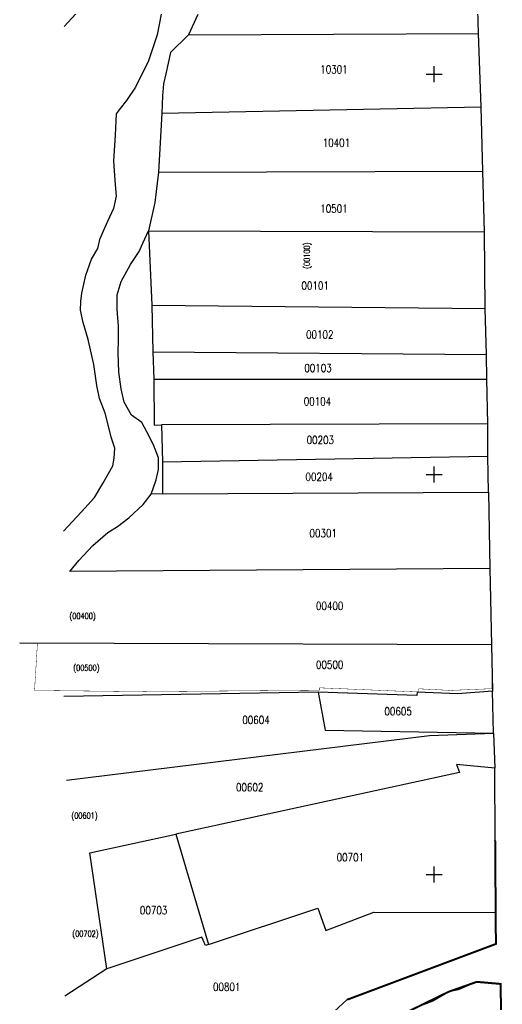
# Model space of a CAD drawing. Header units: metres. Extents: x 615331 to 657292, y 1301217 to 1321009.
# Drawn here: x 629419.1 to 629539.8, y 1320162.9 to 1320409 of the extents above; entities that cross this region are included whole.
import ezdxf
from ezdxf.enums import TextEntityAlignment as Align

# ---------------------------------------------------------------- set-up
doc = ezdxf.new("R2010")
doc.units = ezdxf.units.M
for name, color, linetype in [('2', 1, 'Continuous'), ('42', 7, 'Continuous'), ('5', 7, 'Continuous'), ('6', 7, 'Continuous'), ('7', 7, 'Continuous'), ('CVL_CUADCON_LIN', 8, 'Continuous')]:
    doc.layers.add(name, color=color, linetype=linetype)
for name, color, linetype, lineweight in [('Nivel 2', 7, 'Continuous', 0), ('Nivel 5', 7, 'Continuous', 0), ('Nivel 6', 7, 'Continuous', 0)]:
    doc.layers.add(name, color=color, linetype=linetype, lineweight=lineweight)
doc.styles.add('ROMANS', font='ROMANS', dxfattribs={"height": 0.2})

# ---------------------------------------------------------------- blocks, each defined once
blk = doc.blocks.new('COORD')
at = {"layer": '42', "color": 2, "linetype": 'Continuous'}
for p, q in [((-2, 0), (2, 0)), ((0, -2), (0, 2))]:
    blk.add_line(p, q, dxfattribs=at)

msp = doc.modelspace()

# ---------------------------------------------------------------- linework, layer by layer
at = {"layer": '2', "color": 1, "linetype": 'Continuous'}
for p, q in [((629533.8384, 1320405.58641), (629533.5894, 1320416.30641)), ((629463.6804, 1320410.34941), (629461.3384, 1320405.24641)), ((629461.3384, 1320405.24641), (629456.8574, 1320400.78541)), ((629461.3384, 1320405.24641), (629533.8384, 1320405.58641)), ((629534.5114, 1320387.24741), (629533.8384, 1320405.58641)), ((629456.8574, 1320400.78541), (629455.6854, 1320395.49041)), ((629455.6854, 1320395.49041), (629455.0984, 1320392.94441)), ((629455.0984, 1320392.94441), (629454.8204, 1320389.99441)), ((629454.8204, 1320389.99441), (629454.6564, 1320385.62341)), ((629454.6564, 1320385.62341), (629453.8244, 1320370.87841)), ((629454.6564, 1320385.62341), (629534.5114, 1320387.24741)), ((629534.9614, 1320371.14341), (629534.5114, 1320387.24741)), ((629453.8244, 1320370.87841), (629452.8754, 1320363.34941)), ((629453.8244, 1320370.87841), (629534.9614, 1320371.14341)), ((629535.3534, 1320355.95241), (629534.9614, 1320371.14341)), ((629452.8754, 1320363.34941), (629451.3144, 1320356.22141)), ((629451.3144, 1320356.22141), (629535.3534, 1320355.95241)), ((629452.2034, 1320337.65341), (629535.5164, 1320336.84841)), ((629452.2034, 1320337.65341), (629452.4544, 1320325.94941)), ((629535.8194, 1320325.29341), (629535.5164, 1320336.84841)), ((629452.4544, 1320325.94941), (629535.8194, 1320325.29341)), ((629452.4544, 1320325.94941), (629452.6774, 1320319.17641)), ((629535.9434, 1320319.11741), (629535.8194, 1320325.29341)), ((629452.6774, 1320319.17641), (629535.9434, 1320319.11741)), ((629452.6774, 1320319.17641), (629452.7264, 1320307.67041)), ((629536.1974, 1320307.96141), (629535.9434, 1320319.11741)), ((629452.7264, 1320307.67041), (629454.6064, 1320307.72641)), ((629536.1974, 1320307.96141), (629454.6064, 1320307.72641)), ((629454.6064, 1320307.72641), (629454.8694, 1320298.46341)), ((629536.1604, 1320299.89241), (629536.1974, 1320307.96141)), ((629454.8694, 1320298.46341), (629536.1604, 1320299.89241)), ((629536.3224, 1320290.92741), (629536.1604, 1320299.89241)), ((629454.8694, 1320298.46341), (629454.8324, 1320290.49341)), ((629454.8324, 1320290.49341), (629451.9874, 1320290.43341)), ((629454.8324, 1320290.49341), (629536.3224, 1320290.92741)), ((629536.3224, 1320290.92741), (629536.6414, 1320271.85141)), ((629536.6414, 1320271.85141), (629431.6794, 1320271.03741)), ((629536.6414, 1320271.85141), (629537.0624, 1320252.77541)), ((629537.0624, 1320252.77541), (629537.3644, 1320241.12141)), ((629518.4104, 1320240.10941), (629493.7244, 1320240.86941)), ((629493.7244, 1320240.86941), (629495.5094, 1320231.41241)), ((629518.5154, 1320240.90641), (629518.4104, 1320240.10941)), ((629528.6234, 1320240.49341), (629518.5154, 1320240.90641)), ((629537.3644, 1320241.12141), (629528.6234, 1320240.49341)), ((629537.6214, 1320230.66241), (629537.3644, 1320241.12141)), ((629495.5094, 1320231.41241), (629537.6214, 1320230.66241)), ((629521.5654, 1320230.10841), (629537.6214, 1320230.66241)), ((629537.6214, 1320230.66241), (629537.9374, 1320221.94741)), ((629529.0924, 1320220.82041), (629458.1524, 1320205.43141)), ((629537.9374, 1320221.94741), (629528.3394, 1320222.81041)), ((629528.3394, 1320222.81041), (629529.0924, 1320220.82041)), ((629538.0764, 1320185.78641), (629537.9374, 1320221.94741)), ((629436.6924, 1320200.72441), (629458.1524, 1320205.43141)), ((629458.1524, 1320205.43141), (629466.3574, 1320177.81541)), ((629440.8774, 1320171.70041), (629436.6924, 1320200.72441)), ((629466.3574, 1320177.81541), (629493.6294, 1320186.87641)), ((629493.6294, 1320186.87641), (629495.6364, 1320181.35441)), ((629495.6364, 1320181.35441), (629507.6974, 1320185.87941)), ((629507.6974, 1320185.87941), (629538.0764, 1320185.78641)), ((629464.6394, 1320179.65241), (629440.8774, 1320171.70041)), ((629465.5944, 1320177.61341), (629464.6394, 1320179.65241)), ((629466.3574, 1320177.81541), (629465.5944, 1320177.61341))]:
    msp.add_line(p, q, dxfattribs=at)
for points in [[(629430.2674, 1320407.28741), (629438.8794, 1320416.78541), (629446.8244, 1320425.95241), (629455.1944, 1320438.67941), (629456.0934, 1320429.13441), (629455.9134, 1320420.84941), (629455.0194, 1320413.01641), (629453.5144, 1320405.22741), (629451.3374, 1320398.70441), (629448.0434, 1320392.17041), (629445.8374, 1320388.84741), (629444.2294, 1320386.85141), (629443.2764, 1320385.52141), (629442.9694, 1320380.13241), (629442.5694, 1320373.77641), (629442.9184, 1320368.85041), (629443.2084, 1320364.88941), (629442.5754, 1320361.83541), (629441.0804, 1320358.56941), (629440.0354, 1320356.17241), (629439.2384, 1320354.38641)], [(629538.0764, 1320185.78641), (629538.1934, 1320177.96641), (629501.0434, 1320164.04041), (629459.8724, 1320126.04141)], [(629539.5984, 1320085.22741), (629539.4174, 1320167.95941), (629533.4254, 1320168.48641), (629528.7424, 1320166.47741), (629526.4034, 1320166.02141), (629522.4294, 1320163.61641), (629518.2564, 1320162.05741)]]:
    msp.add_lwpolyline(points, dxfattribs=at)
at = {"layer": '6', "color": 30, "linetype": 'Continuous'}
for p, q in [((629451.3144, 1320356.22141), (629452.2034, 1320337.65341)), ((629535.5164, 1320336.84841), (629535.3534, 1320355.95241)), ((629537.0624, 1320252.77541), (629419.1244, 1320253.16341)), ((629493.7244, 1320240.86941), (629430.1804, 1320239.80541)), ((629430.7994, 1320218.91741), (629521.5654, 1320230.10841)), ((629440.8774, 1320171.70041), (629430.4174, 1320164.89241))]:
    msp.add_line(p, q, dxfattribs=at)
for points in [[(629431.6794, 1320271.03741), (629433.9274, 1320273.83441), (629437.3994, 1320277.58241), (629441.1734, 1320280.78241), (629443.5684, 1320282.33541), (629446.3724, 1320284.48641), (629449.9944, 1320287.83641), (629451.9874, 1320290.43341), (629453.2234, 1320294.02441), (629453.7934, 1320296.56641), (629453.8584, 1320299.50541), (629452.5514, 1320302.73841), (629450.9414, 1320305.97041), (629449.6304, 1320308.30741), (629447.0484, 1320310.14041), (629445.2844, 1320313.37241), (629444.4874, 1320316.75641), (629443.9474, 1320320.88841), (629443.7154, 1320325.71941), (629443.8324, 1320329.10741), (629443.8474, 1320332.39441), (629443.5114, 1320336.67641), (629443.4774, 1320340.21341), (629444.5084, 1320343.60341), (629446.8144, 1320347.79541), (629448.9624, 1320351.09041), (629449.8864, 1320353.13641), (629451.3144, 1320356.22141)], [(629430.0604, 1320281.17441), (629434.5414, 1320285.98941), (629437.8604, 1320289.53741), (629439.9084, 1320293.03141), (629441.3424, 1320295.57641), (629442.4184, 1320297.52341), (629442.7824, 1320299.36741), (629442.9464, 1320301.90841), (629441.9934, 1320304.69441), (629441.3454, 1320307.43141), (629440.4964, 1320310.61641), (629439.0404, 1320314.34641), (629438.3944, 1320317.53241), (629437.6564, 1320322.80941), (629436.2624, 1320329.03041), (629434.9614, 1320333.30941), (629434.3664, 1320336.39541), (629434.3754, 1320338.53741), (629434.6394, 1320340.63041), (629435.6764, 1320345.16641), (629437.1164, 1320349.15641), (629438.7044, 1320351.85141), (629439.2384, 1320354.38641)]]:
    msp.add_lwpolyline(points, dxfattribs=at)
at = {"layer": 'CVL_CUADCON_LIN', "color": 6, "ltscale": 0.5}
msp.add_line((629537.34563, 1320241.84158), (629537.30575, 1320243.28444), dxfattribs=at)
at = {"layer": 'CVL_CUADCON_LIN', "color": 6, "ltscale": 0.5, "const_width": 0.1, "flags": 128}
msp.add_lwpolyline([(629537.0624, 1320252.77541), (629537.34736, 1320241.7791), (629526.83641, 1320241.34293), (629518.89692, 1320241.75167), (629518.78313, 1320240.95588), (629494.05491, 1320241.99414), (629494.03645, 1320241.39442), (629450.33793, 1320241.03468), (629422.83967, 1320241.34374), (629423.56302, 1320253.1488)], close=True, dxfattribs=at)
at = {"layer": 'CVL_CUADCON_LIN', "color": 2, "ltscale": 0.5, "flags": 128}
for points, const_width in [([(629537.0624, 1320252.77541), (629423.56302, 1320253.1488)], 0.1), ([(629494.03645, 1320241.39442), (629450.33793, 1320241.03468), (629422.83967, 1320241.34374)], 0.1), ([(629501.0434, 1320164.04041), (629538.1934, 1320177.96641), (629538.0069, 1320203.86691)], 0.5), ([(629539.54443, 1320109.90003), (629539.4174, 1320167.95941), (629533.4254, 1320168.48641), (629526.4034, 1320166.02141), (629495.8534, 1320151.12141)], 0.5)]:
    msp.add_lwpolyline(points, dxfattribs=dict(at, const_width=const_width))
at = {"layer": 'CVL_CUADCON_LIN', "color": 3, "ltscale": 0.5, "const_width": 0.1, "flags": 128}
msp.add_lwpolyline([(629537.0624, 1320252.77541), (629537.34736, 1320241.7791)], dxfattribs=at)
at = {"layer": 'CVL_CUADCON_LIN', "color": 6, "ltscale": 0.5, "const_width": 0.1, "flags": 128}
msp.add_lwpolyline([(629518.78313, 1320240.95588), (629494.05491, 1320241.99414), (629494.03645, 1320241.39442)], dxfattribs=at)
at = {"layer": 'CVL_CUADCON_LIN', "color": 6, "ltscale": 0.5}
msp.add_solid([(629537.48982, 1320243.13947), (629537.49148, 1320243.0795), (629537.31072, 1320243.10451)], dxfattribs=at)
at = {"layer": 'Nivel 2', "color": 1, "linetype": 'Continuous', "lineweight": -3}
for p, q in [((629533.8384, 1320405.58641), (629533.5894, 1320416.30641)), ((629463.6804, 1320410.34941), (629461.3384, 1320405.24641)), ((629461.3384, 1320405.24641), (629456.8574, 1320400.78541)), ((629461.3384, 1320405.24641), (629533.8384, 1320405.58641)), ((629534.5114, 1320387.24741), (629533.8384, 1320405.58641)), ((629456.8574, 1320400.78541), (629455.6854, 1320395.49041)), ((629455.6854, 1320395.49041), (629455.0984, 1320392.94441)), ((629455.0984, 1320392.94441), (629454.8204, 1320389.99441)), ((629454.8204, 1320389.99441), (629454.6564, 1320385.62341)), ((629454.6564, 1320385.62341), (629453.8244, 1320370.87841)), ((629454.6564, 1320385.62341), (629534.5114, 1320387.24741)), ((629534.9614, 1320371.14341), (629534.5114, 1320387.24741)), ((629453.8244, 1320370.87841), (629452.8754, 1320363.34941)), ((629453.8244, 1320370.87841), (629534.9614, 1320371.14341)), ((629535.3534, 1320355.95241), (629534.9614, 1320371.14341)), ((629452.8754, 1320363.34941), (629451.3144, 1320356.22141)), ((629451.3144, 1320356.22141), (629535.3534, 1320355.95241)), ((629452.2034, 1320337.65341), (629452.4544, 1320325.94941)), ((629452.2034, 1320337.65341), (629535.5164, 1320336.84841)), ((629452.2034, 1320337.65341), (629452.4544, 1320325.94941)), ((629452.2034, 1320337.65341), (629535.5164, 1320336.84841)), ((629535.8194, 1320325.29341), (629535.5164, 1320336.84841)), ((629535.8194, 1320325.29341), (629535.5164, 1320336.84841)), ((629452.4544, 1320325.94941), (629452.6774, 1320319.17641)), ((629452.4544, 1320325.94941), (629535.8194, 1320325.29341)), ((629452.4544, 1320325.94941), (629452.6774, 1320319.17641)), ((629452.4544, 1320325.94941), (629535.8194, 1320325.29341)), ((629535.9434, 1320319.11741), (629535.8194, 1320325.29341)), ((629535.9434, 1320319.11741), (629535.8194, 1320325.29341)), ((629452.6774, 1320319.17641), (629452.7264, 1320307.67041)), ((629452.6774, 1320319.17641), (629535.9434, 1320319.11741)), ((629452.6774, 1320319.17641), (629452.7264, 1320307.67041)), ((629452.6774, 1320319.17641), (629535.9434, 1320319.11741)), ((629536.1974, 1320307.96141), (629535.9434, 1320319.11741)), ((629536.1974, 1320307.96141), (629535.9434, 1320319.11741)), ((629452.7264, 1320307.67041), (629454.6064, 1320307.72641)), ((629452.7264, 1320307.67041), (629454.6064, 1320307.72641)), ((629536.1974, 1320307.96141), (629454.6064, 1320307.72641)), ((629536.1974, 1320307.96141), (629454.6064, 1320307.72641)), ((629454.6064, 1320307.72641), (629454.8694, 1320298.46341)), ((629454.6064, 1320307.72641), (629454.8694, 1320298.46341)), ((629536.1604, 1320299.89241), (629536.1974, 1320307.96141)), ((629536.1604, 1320299.89241), (629536.1974, 1320307.96141)), ((629454.8694, 1320298.46341), (629536.1604, 1320299.89241)), ((629454.8694, 1320298.46341), (629536.1604, 1320299.89241)), ((629536.3224, 1320290.92741), (629536.1604, 1320299.89241)), ((629536.3224, 1320290.92741), (629536.1604, 1320299.89241)), ((629454.8694, 1320298.46341), (629454.8324, 1320290.49341)), ((629454.8694, 1320298.46341), (629454.8324, 1320290.49341)), ((629454.8324, 1320290.49341), (629451.9874, 1320290.43341)), ((629454.8324, 1320290.49341), (629451.9874, 1320290.43341)), ((629454.8324, 1320290.49341), (629536.3224, 1320290.92741)), ((629454.8324, 1320290.49341), (629536.3224, 1320290.92741)), ((629536.3224, 1320290.92741), (629536.6414, 1320271.85141)), ((629536.3224, 1320290.92741), (629536.6414, 1320271.85141)), ((629536.6414, 1320271.85141), (629431.6794, 1320271.03741)), ((629536.6414, 1320271.85141), (629431.6794, 1320271.03741)), ((629536.6414, 1320271.85141), (629537.0624, 1320252.77541)), ((629536.6414, 1320271.85141), (629537.0624, 1320252.77541)), ((629537.0624, 1320252.77541), (629537.3644, 1320241.12141)), ((629537.0624, 1320252.77541), (629537.3644, 1320241.12141)), ((629493.7244, 1320240.86941), (629495.5094, 1320231.41241)), ((629518.4104, 1320240.10941), (629493.7244, 1320240.86941)), ((629493.7244, 1320240.86941), (629495.5094, 1320231.41241)), ((629518.4104, 1320240.10941), (629493.7244, 1320240.86941)), ((629518.5154, 1320240.90641), (629518.4104, 1320240.10941)), ((629518.5154, 1320240.90641), (629518.4104, 1320240.10941)), ((629528.6234, 1320240.49341), (629518.5154, 1320240.90641)), ((629528.6234, 1320240.49341), (629518.5154, 1320240.90641)), ((629537.3644, 1320241.12141), (629528.6234, 1320240.49341)), ((629537.3644, 1320241.12141), (629528.6234, 1320240.49341)), ((629537.6214, 1320230.66241), (629537.3644, 1320241.12141)), ((629537.6214, 1320230.66241), (629537.3644, 1320241.12141)), ((629495.5094, 1320231.41241), (629537.6214, 1320230.66241)), ((629495.5094, 1320231.41241), (629537.6214, 1320230.66241)), ((629521.5654, 1320230.10841), (629537.6214, 1320230.66241)), ((629521.5654, 1320230.10841), (629537.6214, 1320230.66241)), ((629537.6214, 1320230.66241), (629537.9374, 1320221.94741)), ((629537.6214, 1320230.66241), (629537.9374, 1320221.94741)), ((629529.0924, 1320220.82041), (629458.1524, 1320205.43141)), ((629529.0924, 1320220.82041), (629458.1524, 1320205.43141)), ((629528.3394, 1320222.81041), (629529.0924, 1320220.82041)), ((629537.9374, 1320221.94741), (629528.3394, 1320222.81041)), ((629528.3394, 1320222.81041), (629529.0924, 1320220.82041)), ((629537.9374, 1320221.94741), (629528.3394, 1320222.81041)), ((629538.0764, 1320185.78641), (629537.9374, 1320221.94741)), ((629538.0764, 1320185.78641), (629537.9374, 1320221.94741)), ((629436.6924, 1320200.72441), (629458.1524, 1320205.43141)), ((629436.6924, 1320200.72441), (629458.1524, 1320205.43141)), ((629458.1524, 1320205.43141), (629466.3574, 1320177.81541)), ((629458.1524, 1320205.43141), (629466.3574, 1320177.81541)), ((629440.8774, 1320171.70041), (629436.6924, 1320200.72441)), ((629440.8774, 1320171.70041), (629436.6924, 1320200.72441)), ((629466.3574, 1320177.81541), (629493.6294, 1320186.87641)), ((629466.3574, 1320177.81541), (629493.6294, 1320186.87641)), ((629493.6294, 1320186.87641), (629495.6364, 1320181.35441)), ((629493.6294, 1320186.87641), (629495.6364, 1320181.35441)), ((629495.6364, 1320181.35441), (629507.6974, 1320185.87941)), ((629495.6364, 1320181.35441), (629507.6974, 1320185.87941)), ((629507.6974, 1320185.87941), (629538.0764, 1320185.78641)), ((629507.6974, 1320185.87941), (629538.0764, 1320185.78641)), ((629464.6394, 1320179.65241), (629440.8774, 1320171.70041)), ((629464.6394, 1320179.65241), (629440.8774, 1320171.70041)), ((629465.5944, 1320177.61341), (629464.6394, 1320179.65241)), ((629465.5944, 1320177.61341), (629464.6394, 1320179.65241)), ((629466.3574, 1320177.81541), (629465.5944, 1320177.61341)), ((629466.3574, 1320177.81541), (629465.5944, 1320177.61341))]:
    msp.add_line(p, q, dxfattribs=at)
at = {"layer": 'Nivel 2', "color": 1, "linetype": 'Continuous', "lineweight": -3, "flags": 128}
for points in [[(629430.2674, 1320407.28741), (629438.8794, 1320416.78541), (629446.8244, 1320425.95241), (629455.1944, 1320438.67941), (629456.0934, 1320429.13441), (629455.9134, 1320420.84941), (629455.0194, 1320413.01641), (629453.5144, 1320405.22741), (629451.3374, 1320398.70441), (629448.0434, 1320392.17041), (629445.8374, 1320388.84741), (629444.2294, 1320386.85141), (629443.2764, 1320385.52141), (629442.9694, 1320380.13241), (629442.5694, 1320373.77641), (629442.9184, 1320368.85041), (629443.2084, 1320364.88941), (629442.5754, 1320361.83541), (629441.0804, 1320358.56941), (629440.0354, 1320356.17241), (629439.2384, 1320354.38641)], [(629538.0764, 1320185.78641), (629538.1934, 1320177.96641), (629501.0434, 1320164.04041), (629459.8724, 1320126.04141)], [(629538.0764, 1320185.78641), (629538.1934, 1320177.96641), (629501.0434, 1320164.04041), (629459.8724, 1320126.04141)], [(629539.5984, 1320085.22741), (629539.4174, 1320167.95941), (629533.4254, 1320168.48641), (629528.7424, 1320166.47741), (629526.4034, 1320166.02141), (629522.4294, 1320163.61641), (629518.2564, 1320162.05741)], [(629539.5984, 1320085.22741), (629539.4174, 1320167.95941), (629533.4254, 1320168.48641), (629528.7424, 1320166.47741), (629526.4034, 1320166.02141), (629522.4294, 1320163.61641), (629518.2564, 1320162.05741)]]:
    msp.add_lwpolyline(points, dxfattribs=at)
at = {"layer": 'Nivel 6', "color": 30, "linetype": 'Continuous', "lineweight": -3}
for p, q in [((629451.3144, 1320356.22141), (629452.2034, 1320337.65341)), ((629451.3144, 1320356.22141), (629452.2034, 1320337.65341)), ((629535.5164, 1320336.84841), (629535.3534, 1320355.95241)), ((629535.5164, 1320336.84841), (629535.3534, 1320355.95241)), ((629537.0624, 1320252.77541), (629419.1244, 1320253.16341)), ((629537.0624, 1320252.77541), (629419.1244, 1320253.16341)), ((629493.7244, 1320240.86941), (629430.1804, 1320239.80541)), ((629493.7244, 1320240.86941), (629430.1804, 1320239.80541)), ((629430.7994, 1320218.91741), (629521.5654, 1320230.10841)), ((629430.7994, 1320218.91741), (629521.5654, 1320230.10841)), ((629440.8774, 1320171.70041), (629430.4174, 1320164.89241)), ((629440.8774, 1320171.70041), (629430.4174, 1320164.89241))]:
    msp.add_line(p, q, dxfattribs=at)
at = {"layer": 'Nivel 6', "color": 30, "linetype": 'Continuous', "lineweight": -3, "flags": 128}
for points in [[(629431.6794, 1320271.03741), (629433.9274, 1320273.83441), (629437.3994, 1320277.58241), (629441.1734, 1320280.78241), (629443.5684, 1320282.33541), (629446.3724, 1320284.48641), (629449.9944, 1320287.83641), (629451.9874, 1320290.43341), (629453.2234, 1320294.02441), (629453.7934, 1320296.56641), (629453.8584, 1320299.50541), (629452.5514, 1320302.73841), (629450.9414, 1320305.97041), (629449.6304, 1320308.30741), (629447.0484, 1320310.14041), (629445.2844, 1320313.37241), (629444.4874, 1320316.75641), (629443.9474, 1320320.88841), (629443.7154, 1320325.71941), (629443.8324, 1320329.10741), (629443.8474, 1320332.39441), (629443.5114, 1320336.67641), (629443.4774, 1320340.21341), (629444.5084, 1320343.60341), (629446.8144, 1320347.79541), (629448.9624, 1320351.09041), (629449.8864, 1320353.13641), (629451.3144, 1320356.22141)], [(629431.6794, 1320271.03741), (629433.9274, 1320273.83441), (629437.3994, 1320277.58241), (629441.1734, 1320280.78241), (629443.5684, 1320282.33541), (629446.3724, 1320284.48641), (629449.9944, 1320287.83641), (629451.9874, 1320290.43341), (629453.2234, 1320294.02441), (629453.7934, 1320296.56641), (629453.8584, 1320299.50541), (629452.5514, 1320302.73841), (629450.9414, 1320305.97041), (629449.6304, 1320308.30741), (629447.0484, 1320310.14041), (629445.2844, 1320313.37241), (629444.4874, 1320316.75641), (629443.9474, 1320320.88841), (629443.7154, 1320325.71941), (629443.8324, 1320329.10741), (629443.8474, 1320332.39441), (629443.5114, 1320336.67641), (629443.4774, 1320340.21341), (629444.5084, 1320343.60341), (629446.8144, 1320347.79541), (629448.9624, 1320351.09041), (629449.8864, 1320353.13641), (629451.3144, 1320356.22141)], [(629430.0604, 1320281.17441), (629434.5414, 1320285.98941), (629437.8604, 1320289.53741), (629439.9084, 1320293.03141), (629441.3424, 1320295.57641), (629442.4184, 1320297.52341), (629442.7824, 1320299.36741), (629442.9464, 1320301.90841), (629441.9934, 1320304.69441), (629441.3454, 1320307.43141), (629440.4964, 1320310.61641), (629439.0404, 1320314.34641), (629438.3944, 1320317.53241), (629437.6564, 1320322.80941), (629436.2624, 1320329.03041), (629434.9614, 1320333.30941), (629434.3664, 1320336.39541), (629434.3754, 1320338.53741), (629434.6394, 1320340.63041), (629435.6764, 1320345.16641), (629437.1164, 1320349.15641), (629438.7044, 1320351.85141), (629439.2384, 1320354.38641)], [(629430.0604, 1320281.17441), (629434.5414, 1320285.98941), (629437.8604, 1320289.53741), (629439.9084, 1320293.03141), (629441.3424, 1320295.57641), (629442.4184, 1320297.52341), (629442.7824, 1320299.36741), (629442.9464, 1320301.90841), (629441.9934, 1320304.69441), (629441.3454, 1320307.43141), (629440.4964, 1320310.61641), (629439.0404, 1320314.34641), (629438.3944, 1320317.53241), (629437.6564, 1320322.80941), (629436.2624, 1320329.03041), (629434.9614, 1320333.30941), (629434.3664, 1320336.39541), (629434.3754, 1320338.53741), (629434.6394, 1320340.63041), (629435.6764, 1320345.16641), (629437.1164, 1320349.15641), (629438.7044, 1320351.85141), (629439.2384, 1320354.38641)]]:
    msp.add_lwpolyline(points, dxfattribs=at)

# ---------------------------------------------------------------- block references
at = {"layer": '5', "color": 2, "linetype": 'Continuous'}
for p in [(629522.7274, 1320395.36241), (629522.7274, 1320295.36241), (629522.7274, 1320195.36241)]:
    msp.add_blockref('COORD', p, dxfattribs=at)
at = {"layer": 'Nivel 5', "color": 2, "linetype": 'Continuous', "lineweight": -3}
for p in [(629522.7274, 1320395.36241), (629522.7274, 1320295.36241), (629522.7274, 1320295.36241), (629522.7274, 1320195.36241), (629522.7274, 1320195.36241)]:
    msp.add_blockref('COORD', p, dxfattribs=at)

# ---------------------------------------------------------------- texts
at = {"layer": '7', "color": 7, "linetype": 'Continuous', "style": 'ROMANS', "width": 0.8}
for s, height, p in [('10301', 2, (629497.6934, 1320396.58841)), ('10401', 2, (629498.3184, 1320378.24541)), ('10501', 2, (629497.6934, 1320361.77941)), ('00101', 2, (629493.0024, 1320342.53241)), ('00102', 2, (629494.1524, 1320330.29441)), ('00103', 2, (629493.7204, 1320321.94441)), ('00104', 2, (629493.5764, 1320313.59541)), ('00203', 2, (629494.2964, 1320303.94941)), ('00204', 2, (629494.0084, 1320294.73541)), ('00301', 2, (629495.0164, 1320280.62741)), ('00400', 2, (629496.6214, 1320262.46341)), ('(00400)', 1.5, (629434.8514, 1320259.84241)), ('(00500)', 1.5, (629435.8104, 1320246.88441)), ('00500', 2, (629496.6214, 1320247.77841)), ('00605', 2, (629513.7404, 1320236.11741)), ('00604', 2, (629478.2094, 1320233.95841)), ('00602', 2, (629476.6274, 1320217.11441)), ('(00601)', 1.5, (629435.3314, 1320209.92941)), ('00701', 2, (629501.8014, 1320199.61841)), ('00703', 2, (629452.6064, 1320186.37441)), ('(00702)', 1.5, (629435.5704, 1320180.41341)), ('00801', 2, (629470.8744, 1320167.22641))]:
    msp.add_text(s, height=height, dxfattribs=at).set_placement(p, align=Align.MIDDLE)
msp.add_text('(00100)', height=1.5, rotation=90, dxfattribs=at).set_placement((629491.0274, 1320350.02641), align=Align.MIDDLE)

doc.saveas('drawing.dxf')
